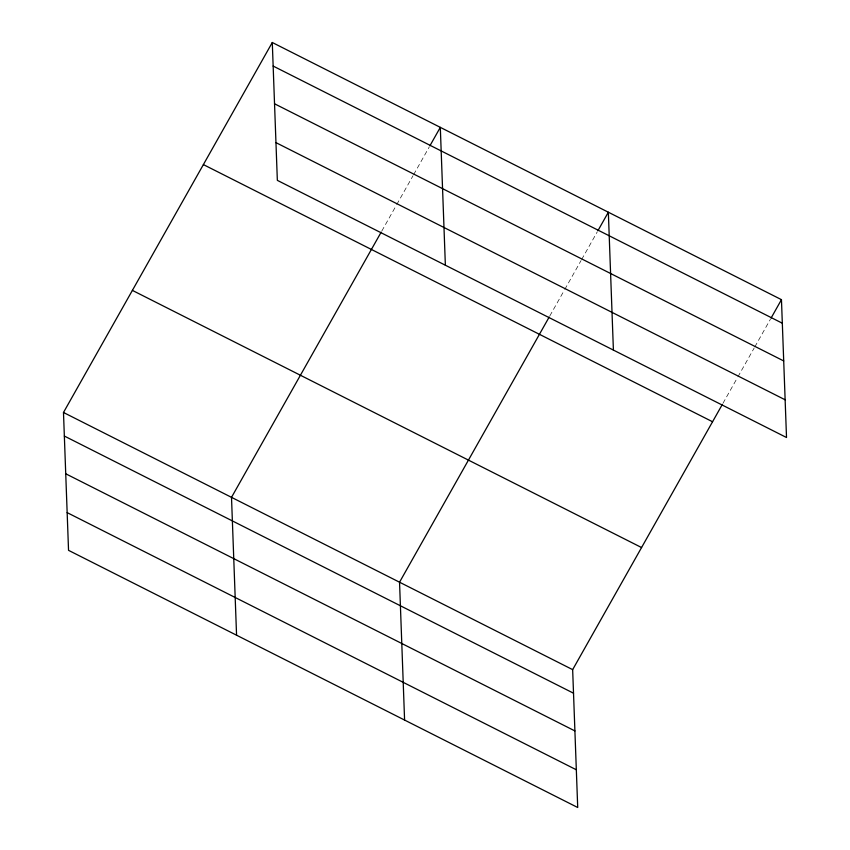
<?xml version="1.0" encoding="UTF-8"?>
<svg xmlns="http://www.w3.org/2000/svg" width="850" height="850" viewBox="0 0 850 850"><rect width="100%" height="100%" fill="white"/><g stroke="black" fill="none" stroke-linecap="round" stroke-linejoin="round"><path stroke-width="0.64" stroke-dasharray="4.25 3.19" d="M381.809 231.03L396.111 205.689M396.759 204.531L413.015 175.738M413.663 174.59L429.261 146.944M549.833 315.892L564.134 290.551M564.793 289.393L581.039 260.599M581.687 259.452L597.295 231.806M722.957 403.325L737.258 377.984M737.906 376.837L754.162 348.033M754.811 346.885L770.408 319.239"/><path stroke-width="1.27" d="M722.309 404.473L572.656 669.641L577.713 807.5L68.542 550.343L63.484 412.484L272.287 42.5L781.458 299.657L786.516 437.516L277.344 180.359L272.287 42.5M381.161 232.178L231.508 497.346L236.566 635.205M429.909 145.796L440.311 127.362L445.368 265.221M549.185 317.039L399.543 582.207L404.589 720.067M597.943 230.658L608.345 212.224L613.403 350.083M771.067 318.091L781.458 299.657M273.147 66.066L782.329 323.223M274.529 103.774L783.711 360.942M275.963 142.641L785.134 399.797M203.384 164.592L712.555 421.749M132.387 290.392L641.569 547.549M63.484 412.484L572.656 669.641M64.345 436.05L573.527 693.207M65.726 473.769L574.908 730.926M67.15 512.624L576.332 769.781"/></g></svg>
